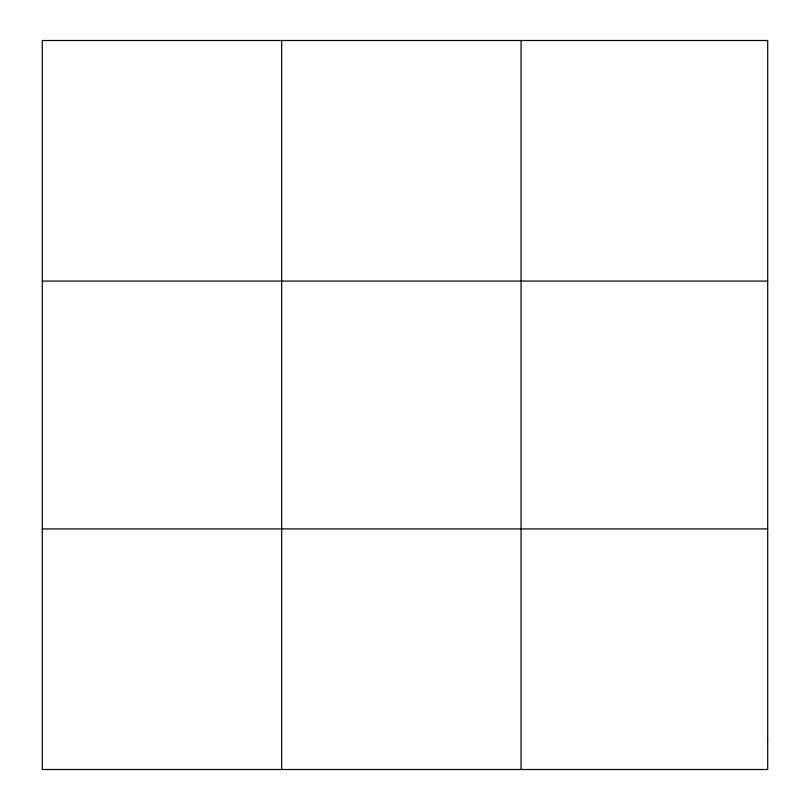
<?xml version="1.0" encoding="UTF-8"?>
<svg xmlns="http://www.w3.org/2000/svg" width="810" height="810" viewBox="0 0 810 810"><rect width="100%" height="100%" fill="white"/><g stroke="black" fill="none" stroke-linecap="round" stroke-linejoin="round"><path stroke-width="1.21" d="M281.677 769.5L281.677 40.5M521.063 769.5L521.063 40.5M42.302 281.07L767.698 281.07M42.302 528.93L767.698 528.93M767.698 739.429L767.698 769.5L42.302 769.5L42.302 40.5L767.698 40.5L767.698 739.429"/></g></svg>
